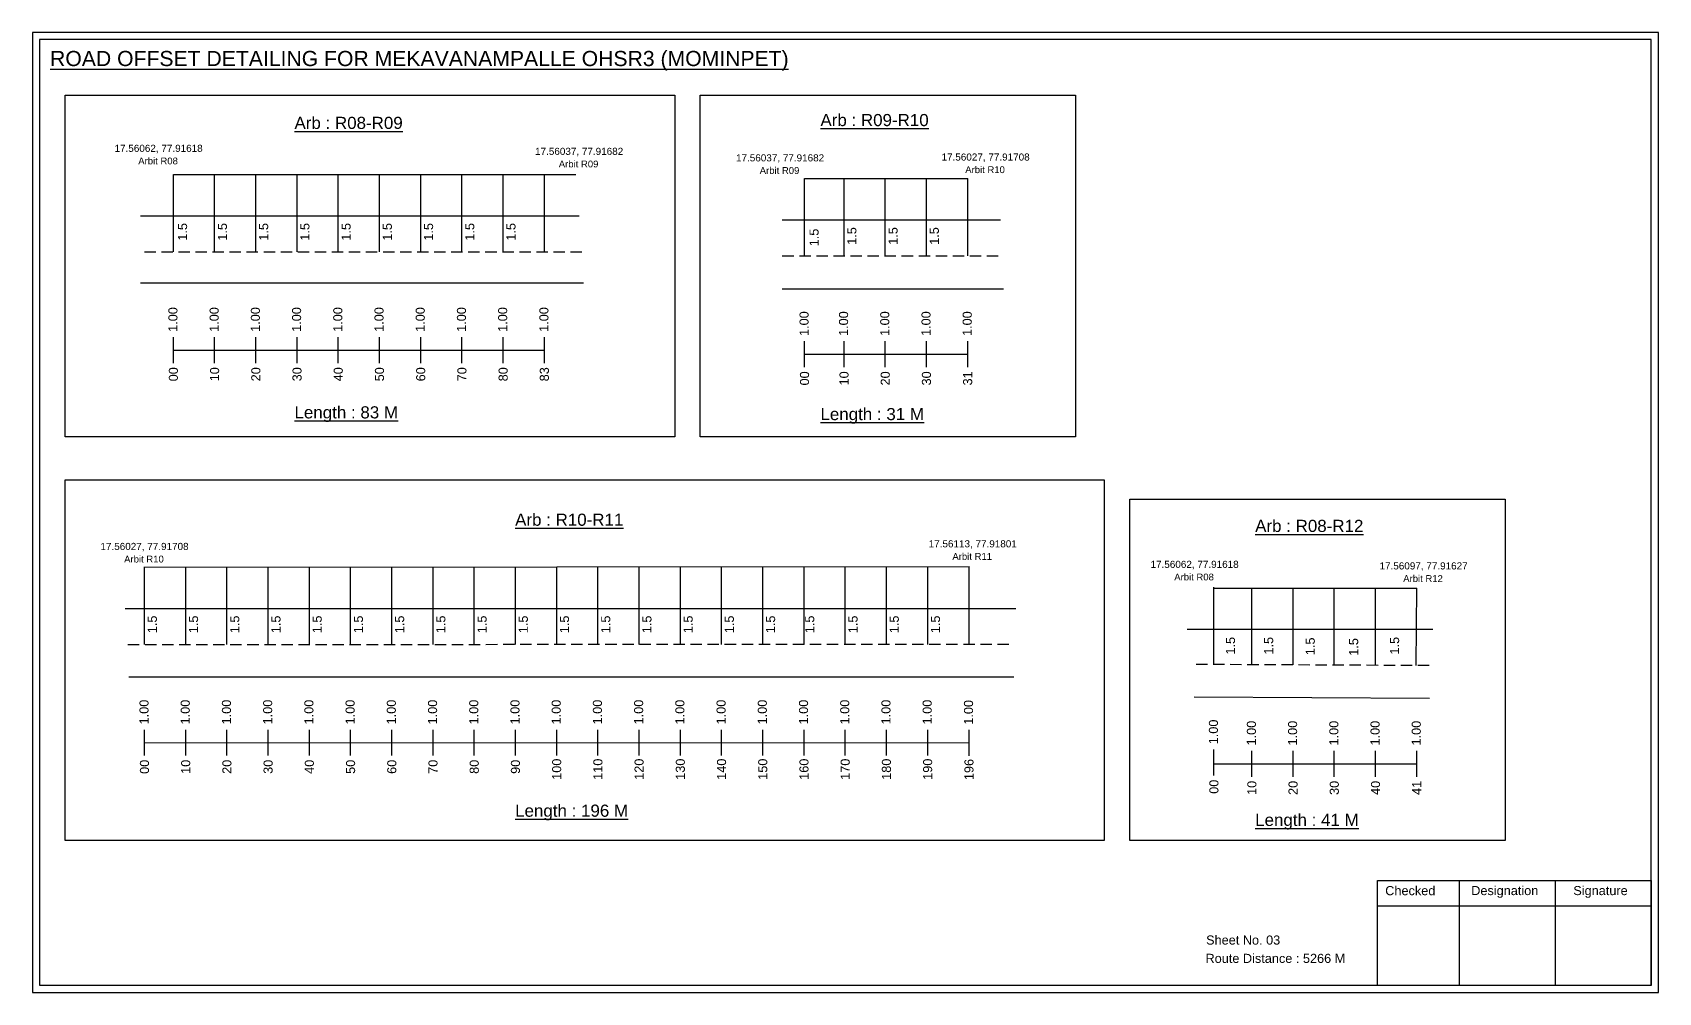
# Model space of a CAD drawing. Header units: inches. Extents: x 583 to 8862, y 412 to 2484.
# Drawn here: x 5597 to 6134, y 428 to 745 of the extents above; entities that cross this region are included whole.
import ezdxf

# ---------------------------------------------------------------- set-up
doc = ezdxf.new("R2010")
doc.units = ezdxf.units.IN
doc.header["$MEASUREMENT"] = 0
doc.linetypes.add('DASHED2', pattern=[0.375, 0.25, -0.125])
doc.layers.add('PDF_Geometry', color=7, linetype='Continuous')
doc.layers.add('PDF_Text', color=5, linetype='Continuous')
doc.styles.add('PDF Arial', font='arial.ttf')
doc.styles.get("Standard").update_dxf_attribs({"font": 'arial.ttf'})

msp = doc.modelspace()

# ---------------------------------------------------------------- linework, layer by layer
at = {"color": 5}
for p, q in [((5643.76, 697.75), (5776.54, 697.75)), ((5852, 696.39), (5905.84, 696.39)), ((5634.22, 568.22), (5906.26, 568.41)), ((5987.07, 561.29), (6053.99, 561.29))]:
    msp.add_line(p, q, dxfattribs=at)
for p, q in [((5643.76, 672.21), (5643.76, 697.75)), ((5657.36, 672.21), (5657.36, 697.75)), ((5670.96, 672.21), (5670.96, 697.75)), ((5684.56, 672.21), (5684.56, 697.75)), ((5698.16, 672.21), (5698.16, 697.75)), ((5711.76, 672.21), (5711.76, 697.75)), ((5725.36, 672.21), (5725.36, 697.75)), ((5738.96, 672.21), (5738.96, 697.75)), ((5752.56, 672.21), (5752.56, 697.75)), ((5766.16, 672.21), (5766.16, 697.75)), ((5852, 670.86), (5852, 696.39)), ((5865.04, 670.86), (5865.04, 696.39)), ((5878.64, 670.86), (5878.64, 696.39)), ((5892.24, 670.86), (5892.24, 696.39)), ((5905.84, 670.86), (5905.84, 696.39)), ((5632.88, 684.1), (5777.67, 684.1)), ((5844.66, 682.74), (5916.69, 682.74)), ((5779.08, 661.91), (5632.88, 661.91)), ((5844.66, 660.06), (5917.69, 660.06)), ((5634.22, 542.7), (5634.22, 568.24)), ((5647.82, 542.7), (5647.82, 568.24)), ((5661.42, 542.7), (5661.42, 568.24)), ((5675.02, 542.7), (5675.02, 568.24)), ((5688.62, 542.7), (5688.62, 568.24)), ((5702.22, 542.7), (5702.22, 568.24)), ((5715.82, 542.7), (5715.82, 568.24)), ((5729.42, 542.7), (5729.42, 568.24)), ((5743.02, 542.7), (5743.02, 568.24)), ((5756.62, 542.7), (5756.62, 568.24)), ((5770.22, 542.7), (5770.22, 568.24)), ((5783.82, 542.7), (5783.82, 568.24)), ((5797.42, 542.7), (5797.42, 568.24)), ((5811.02, 542.7), (5811.02, 568.24)), ((5824.62, 542.7), (5824.62, 568.24)), ((5838.22, 542.7), (5838.22, 568.24)), ((5851.82, 542.7), (5851.82, 568.24)), ((5865.42, 542.7), (5865.42, 568.24)), ((5879.02, 542.7), (5879.02, 568.24)), ((5892.62, 542.7), (5892.62, 568.24)), ((5906.26, 542.87), (5906.26, 568.41)), ((5987.07, 536.05), (5987.07, 561.59)), ((5999.59, 536), (5999.59, 561.29)), ((6013.19, 535.95), (6013.19, 561.29)), ((6026.79, 536.01), (6026.79, 561.29)), ((6040.39, 535.75), (6040.39, 561.29)), ((6053.76, 535.79), (6053.99, 561.29)), ((5627.8, 554.59), (5921.65, 554.59)), ((6059.24, 547.62), (5978.28, 547.62)), ((5629.05, 532.02), (5921.04, 531.98)), ((5980.5, 525.41), (6058.22, 524.98))]:
    msp.add_line(p, q)
at = {"linetype": 'DASHED2', "ltscale": 15}
for p, q in [((5634.16, 672.21), (5778.52, 672.21)), ((5844.66, 670.86), (5917.19, 670.86)), ((5628.76, 542.7), (5919.37, 542.75)), ((5981.21, 536.2), (6059.49, 535.79))]:
    msp.add_line(p, q, dxfattribs=at)
at = {"color": 217, "true_color": 0x93278f}
for p, q in [((5643.76, 635.51), (5643.76, 644.07)), ((5657.36, 635.51), (5657.36, 644.07)), ((5670.96, 635.51), (5670.96, 644.07)), ((5684.56, 635.51), (5684.56, 644.07)), ((5698.16, 635.51), (5698.16, 644.07)), ((5711.76, 635.51), (5711.76, 644.07)), ((5725.36, 635.51), (5725.36, 644.07)), ((5738.96, 635.51), (5738.96, 644.07)), ((5752.56, 635.51), (5752.56, 644.07)), ((5766.16, 635.51), (5766.16, 644.07)), ((5643.76, 639.78), (5766.16, 639.81)), ((5852, 634.16), (5852, 642.71)), ((5852, 638.43), (5905.84, 638.44)), ((5865.04, 634.16), (5865.04, 642.71)), ((5878.64, 634.16), (5878.64, 642.71)), ((5892.24, 634.16), (5892.24, 642.71)), ((5905.84, 634.16), (5905.84, 642.71)), ((5634.22, 506), (5634.22, 514.56)), ((5634.22, 510.27), (5906.26, 510.33)), ((5647.82, 506), (5647.82, 514.56)), ((5661.42, 506), (5661.42, 514.56)), ((5675.02, 506), (5675.02, 514.56)), ((5688.62, 506), (5688.62, 514.56)), ((5702.22, 506), (5702.22, 514.56)), ((5715.82, 506), (5715.82, 514.56)), ((5729.42, 506), (5729.42, 514.56)), ((5743.02, 506), (5743.02, 514.56)), ((5756.62, 506), (5756.62, 514.56)), ((5770.22, 506), (5770.22, 514.56)), ((5783.82, 506), (5783.82, 514.56)), ((5797.42, 506), (5797.42, 514.56)), ((5811.02, 506), (5811.02, 514.56)), ((5824.62, 506), (5824.62, 514.56)), ((5838.22, 506), (5838.22, 514.56)), ((5851.82, 506), (5851.82, 514.56)), ((5865.42, 506), (5865.42, 514.56)), ((5879.02, 506), (5879.02, 514.56)), ((5892.62, 506), (5892.62, 514.56)), ((5906.26, 505.9), (5906.26, 514.46)), ((5987.07, 499.44), (5987.07, 508)), ((5999.59, 499.05), (5999.59, 507.61)), ((6013.19, 499.05), (6013.19, 507.61)), ((6026.79, 499.05), (6026.79, 507.61)), ((6040.39, 499.05), (6040.39, 507.61)), ((6053.99, 499.05), (6053.99, 507.61)), ((5987.07, 503.32), (6053.99, 503.34))]:
    msp.add_line(p, q, dxfattribs=at)
for points in [[(5607.99, 723.88), (5809.23, 723.88), (5809.23, 611.2), (5607.99, 611.2)], [(5817.54, 723.88), (5941.34, 723.88), (5941.34, 611.2), (5817.54, 611.2)], [(5607.99, 596.96), (5950.89, 596.96), (5950.89, 477.97), (5607.99, 477.97)], [(5959.37, 590.65), (6083.17, 590.65), (6083.17, 477.97), (5959.37, 477.97)]]:
    msp.add_lwpolyline(points, close=True)
at = {"layer": 'PDF_Geometry'}
for points in [[(5597.27, 744.57), (5597.27, 427.86), (6133.74, 427.86), (6133.74, 744.57)], [(5599.59, 742.24), (5599.59, 430.28), (6131.32, 430.28), (6131.32, 742.24)]]:
    msp.add_lwpolyline(points, close=True, dxfattribs=at)
at = {"layer": 'PDF_Geometry', "color": 242, "true_color": 0xcc1f26}
msp.add_lwpolyline([(6131.32, 430.19), (6040.98, 430.19), (6040.98, 464.8), (6131.32, 464.8)], close=True, dxfattribs=at)
for points in [[(6067.96, 464.8), (6067.96, 430.19)], [(6099.69, 464.8), (6099.69, 430.19)], [(6040.98, 456.42), (6131.32, 456.42)]]:
    msp.add_lwpolyline(points, dxfattribs=at)

# ---------------------------------------------------------------- texts
at = {"color": 242, "true_color": 0xcd2027}
for s, height, p in [('%%UROAD OFFSET DETAILING FOR MEKAVANAMPALLE OHSR3 (MOMINPET)', 5, (5603.05, 733.5)), ('%%UArb : R08-R09', 4, (5683.7, 712.76)), ('%%UArb : R09-R10', 4, (5857.24, 713.69)), ('%%ULength : 83 M', 4, (5683.7, 617.26)), ('%%ULength : 31 M', 4, (5857.24, 616.69)), ('%%UArb : R10-R11', 4, (5756.5, 581.84)), ('%%UArb : R08-R12', 4, (6000.67, 579.8)), ('%%ULength : 196 M', 4, (5756.5, 485.84)), ('%%ULength : 41 M', 4, (6000.67, 482.8))]:
    msp.add_text(s, height=height, dxfattribs=at).set_placement(p)
at = {"color": 5}
for s, height, p in [('17.56062, 77.91618', 2.34, (5624.33, 705.2)), ('Arbit R08', 2.246, (5632.15, 701.07)), ('17.56037, 77.91682', 2.34, (5763.08, 704.2)), ('17.56037, 77.91682', 2.34, (5829.38, 702.05)), ('17.56027, 77.91708', 2.34, (5897.19, 702.32)), ('Arbit R09', 2.246, (5770.9, 700.07)), ('Arbit R09', 2.246, (5837.2, 697.92)), ('Arbit R10', 2.246, (5905.01, 698.19)), ('17.56027, 77.91708', 2.34, (5619.68, 573.85)), ('17.56113, 77.91801', 2.34, (5892.95, 574.72)), ('Arbit R10', 2.246, (5627.5, 569.72)), ('Arbit R11', 2.246, (5900.77, 570.59)), ('17.56062, 77.91618', 2.34, (5966.15, 567.94)), ('17.56097, 77.91627', 2.34, (6041.7, 567.43)), ('Arbit R08', 2.246, (5973.97, 563.81)), ('Arbit R12', 2.246, (6049.52, 563.3))]:
    msp.add_text(s, height=height, dxfattribs=at).set_placement(p)
for p in [(5648.27, 675.89), (5661.43, 675.89), (5675.03, 675.89), (5688.63, 675.89), (5702.23, 675.89), (5715.83, 675.89), (5729.43, 675.89), (5743.03, 675.89), (5756.63, 675.89), (5856.63, 674.03), (5869.1, 674.53), (5882.7, 674.53), (5896.3, 674.53), (5638.29, 546.38), (5651.89, 546.38), (5665.49, 546.38), (5679.09, 546.38), (5692.69, 546.38), (5706.29, 546.38), (5719.89, 546.38), (5733.49, 546.38), (5747.09, 546.38), (5760.69, 546.38), (5774.29, 546.38), (5787.89, 546.38), (5801.49, 546.38), (5815.09, 546.38), (5828.69, 546.38), (5842.29, 546.38), (5855.2, 546.38), (5869.49, 546.38), (5883.09, 546.38), (5896.69, 546.38), (5994.03, 539.34), (6006.61, 539.34), (6020.34, 539.15), (6034.66, 538.95), (6048.17, 539.36)]:
    msp.add_text('1.5', height=3, rotation=90).set_placement(p)
at = {"color": 217, "true_color": 0x93278f}
for s, p in [('1.00', (5645.09, 645.81)), ('1.00', (5658.69, 645.81)), ('1.00', (5672.29, 645.81)), ('1.00', (5685.89, 645.81)), ('1.00', (5699.49, 645.81)), ('1.00', (5713.09, 645.81)), ('1.00', (5726.69, 645.81)), ('1.00', (5740.29, 645.81)), ('1.00', (5753.89, 645.81)), ('1.00', (5767.49, 645.81)), ('1.00', (5853.33, 644.45)), ('1.00', (5866.36, 644.45)), ('1.00', (5879.96, 644.45)), ('1.00', (5893.56, 644.45)), ('1.00', (5907.16, 644.45)), ('00', (5645.24, 629.49)), ('10', (5658.84, 629.49)), ('20', (5672.44, 629.49)), ('30', (5686.04, 629.49)), ('40', (5699.64, 629.49)), ('50', (5713.24, 629.49)), ('60', (5726.84, 629.49)), ('70', (5740.44, 629.49)), ('80', (5754.04, 629.49)), ('83', (5767.64, 629.49)), ('00', (5853.48, 628.13)), ('10', (5866.51, 628.13)), ('20', (5880.11, 628.13)), ('30', (5893.71, 628.13)), ('31', (5907.31, 628.13)), ('1.00', (5635.55, 516.3)), ('1.00', (5649.15, 516.3)), ('1.00', (5662.75, 516.3)), ('1.00', (5676.35, 516.3)), ('1.00', (5689.95, 516.3)), ('1.00', (5703.55, 516.3)), ('1.00', (5717.15, 516.3)), ('1.00', (5730.75, 516.3)), ('1.00', (5744.35, 516.3)), ('1.00', (5757.95, 516.3)), ('1.00', (5771.55, 516.3)), ('1.00', (5785.15, 516.3)), ('1.00', (5798.75, 516.3)), ('1.00', (5812.35, 516.3)), ('1.00', (5825.95, 516.3)), ('1.00', (5839.55, 516.3)), ('1.00', (5853.15, 516.3)), ('1.00', (5866.75, 516.3)), ('1.00', (5880.35, 516.3)), ('1.00', (5893.95, 516.3)), ('1.00', (5907.59, 516.2)), ('1.00', (5988.4, 509.74)), ('1.00', (6000.92, 509.35)), ('1.00', (6014.52, 509.35)), ('1.00', (6028.12, 509.35)), ('1.00', (6041.72, 509.35)), ('1.00', (6055.32, 509.35)), ('00', (5635.7, 499.98)), ('10', (5649.3, 499.98)), ('20', (5662.9, 499.98)), ('30', (5676.5, 499.98)), ('40', (5690.1, 499.98)), ('50', (5703.7, 499.98)), ('60', (5717.3, 499.98)), ('70', (5730.9, 499.98)), ('80', (5744.5, 499.98)), ('90', (5758.1, 499.98)), ('100', (5771.7, 498.02)), ('110', (5785.3, 498.02)), ('120', (5798.9, 498.02)), ('130', (5812.5, 498.02)), ('140', (5826.1, 498.02)), ('150', (5839.7, 498.02)), ('160', (5853.3, 498.02)), ('170', (5866.9, 498.02)), ('180', (5880.5, 498.02)), ('190', (5894.1, 498.02)), ('196', (5907.74, 497.92)), ('00', (5988.55, 493.41)), ('10', (6001.07, 493.03)), ('20', (6014.67, 493.03)), ('30', (6028.27, 493.03)), ('40', (6041.87, 493.03)), ('41', (6055.47, 493.03))]:
    msp.add_text(s, height=3, rotation=90, dxfattribs=at).set_placement(p)
for s, p in [('Sheet No. 03', (5984.48, 443.66)), ('Route Distance : 5266 M', (5984.29, 437.61))]:
    msp.add_text(s, height=3).set_placement(p)
at = {"layer": 'PDF_Text', "color": 7, "attachment_point": 7, "style": 'PDF Arial'}
for s, insert, char_height in [('Checked', (6043.58, 459.91), 3.001), ('Designation', (6071.96, 459.08), 3.0006), ('Signature', (6105.64, 459.08), 3.001)]:
    msp.add_mtext(s, dxfattribs=dict(at, insert=insert, char_height=char_height))

doc.saveas('drawing.dxf')
